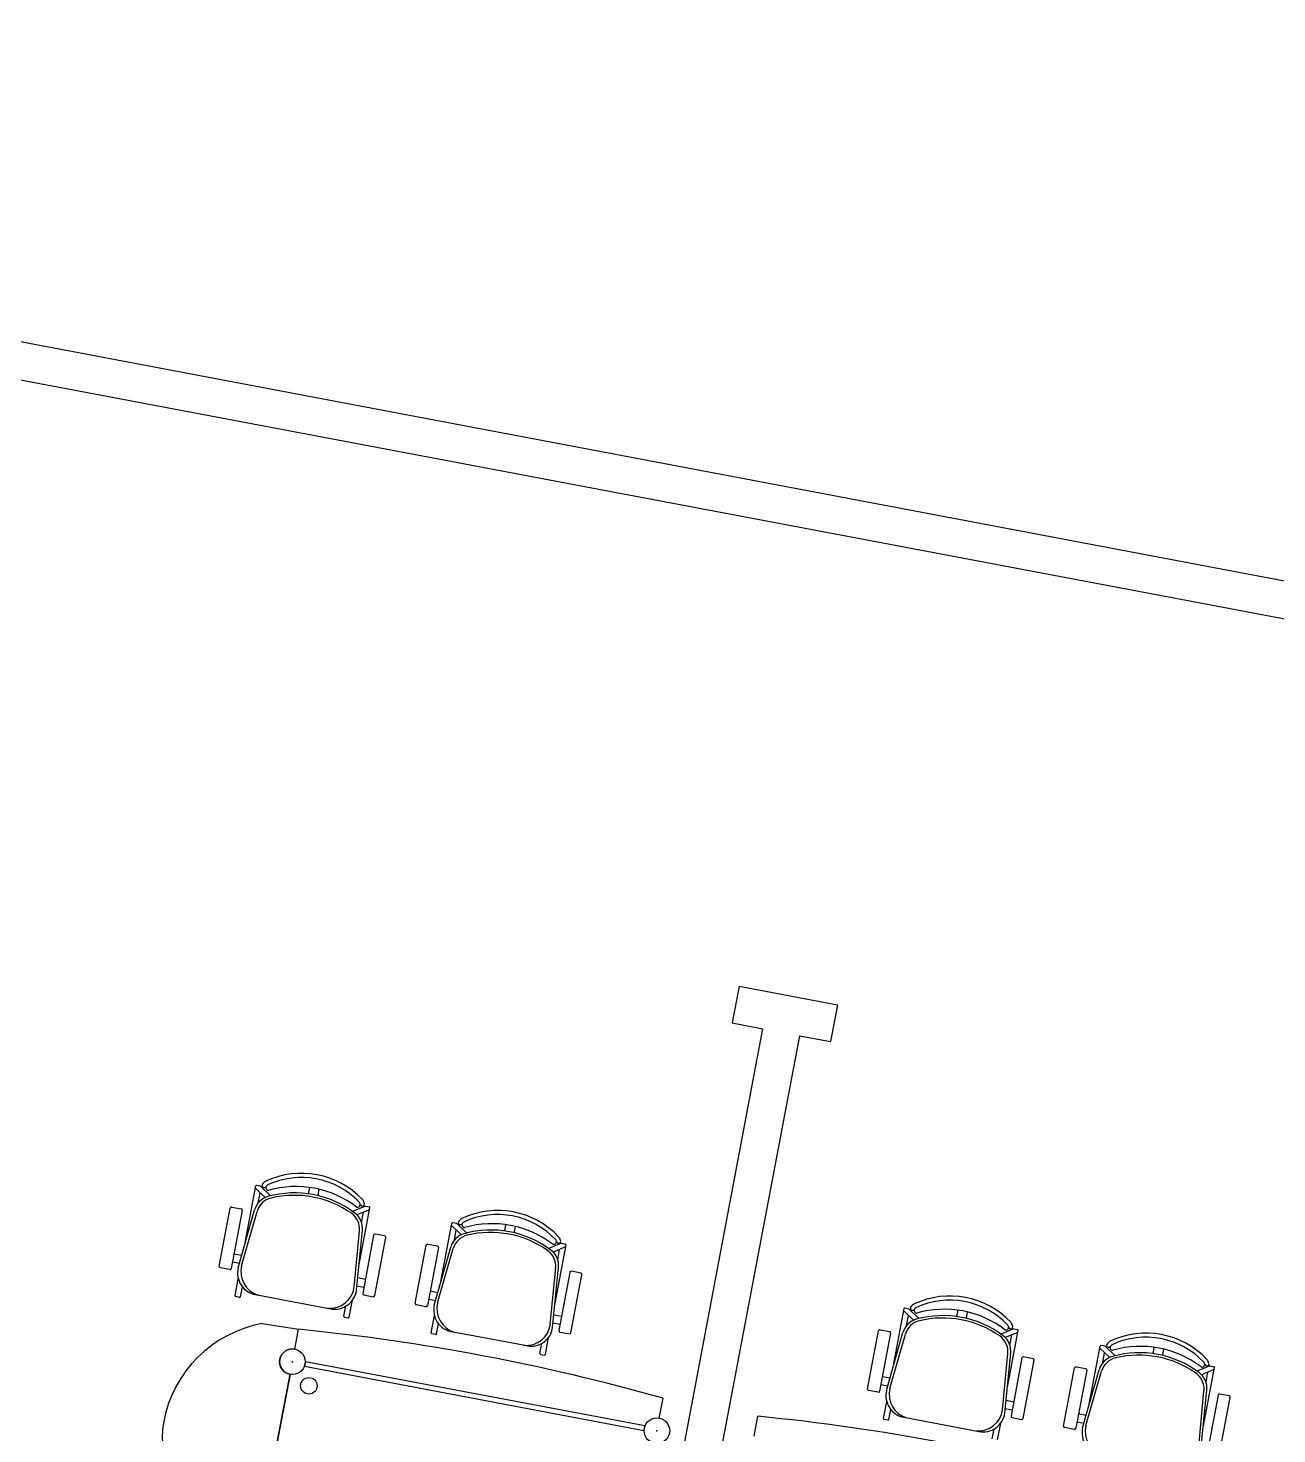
# Model space of a CAD drawing. Header units: inches. Extents: x -18604 to 2753, y -9056 to 3482.
# Drawn here: x 1392 to 1892, y -4742 to -4179 of the extents above; entities that cross this region are included whole.
import ezdxf

# ---------------------------------------------------------------- set-up
doc = ezdxf.new("R2010")
doc.units = ezdxf.units.IN
for name, color, linetype in [('MOVEIS', 2, 'Continuous'), ('Parede', 6, 'Continuous'), ('Parede Baixo', 4, 'Continuous')]:
    doc.layers.add(name, color=color, linetype=linetype)

msp = doc.modelspace()

# ---------------------------------------------------------------- linework, layer by layer
at = {"layer": 'MOVEIS'}
for p, q in [((1479.07, -4666.26, -1817.95), (1483.5, -4642.84, -1817.95)), ((1483.33, -4643.74, -1817.95), (1487.26, -4647.48, -1817.95)), ((1485.38, -4642.97, -1817.95), (1483.75, -4642.67, -1817.95)), ((1484.45, -4649.62, -1817.95), (1485.22, -4645.55, -1817.95)), ((1485.36, -4642.97, -1817.95), (1489.4, -4646.81, -1817.95)), ((1504.6, -4646, -1817.95), (1505.08, -4643.46, -1817.95)), ((1508.38, -4646.71, -1817.95), (1508.86, -4644.17, -1817.95)), ((1468.8, -4674.95, -1817.95), (1473.2, -4651.71, -1817.95)), ((1478.06, -4652.63, -1817.95), (1473.67, -4675.87, -1817.95)), ((1473.84, -4651.27, -1817.95), (1477.62, -4651.99, -1817.95)), ((1476.4, -4675.65, -1817.95), (1482.99, -4652.41, -1817.95)), ((1477.74, -4674.78, -1817.95), (1483.98, -4653.05, -1817.95)), ((1527.39, -4650.92, -1817.95), (1522.22, -4653.02, -1817.95)), ((1529, -4652.39, -1817.95), (1523.97, -4654.43, -1817.95)), ((1524.74, -4674.9, -1817.95), (1529.15, -4651.59, -1817.95)), ((1525.8, -4657.45, -1817.95), (1526.57, -4653.37, -1817.95)), ((1527.37, -4650.92, -1817.95), (1528.89, -4651.21, -1817.95)), ((1557.6, -4681.12, -1817.95), (1562.01, -4657.81, -1817.95)), ((1561.86, -4658.6, -1817.95), (1565.79, -4662.34, -1817.95)), ((1563.91, -4657.83, -1817.95), (1562.39, -4657.54, -1817.95)), ((1563.89, -4657.83, -1817.95), (1567.93, -4661.67, -1817.95)), ((1583.13, -4660.85, -1817.95), (1583.61, -4658.31, -1817.95)), ((1522.86, -4683.32, -1817.95), (1525, -4660.81, -1817.95)), ((1523.79, -4684.61, -1817.95), (1526.14, -4660.57, -1817.95)), ((1530.65, -4662.58, -1817.95), (1526.26, -4685.82, -1817.95)), ((1531.12, -4686.74, -1817.95), (1535.52, -4663.5, -1817.95)), ((1535.08, -4662.86, -1817.95), (1531.3, -4662.14, -1817.95)), ((1562.98, -4664.48, -1817.95), (1563.75, -4660.41, -1817.95)), ((1586.91, -4661.57, -1817.95), (1587.39, -4659.03, -1817.95)), ((1477.72, -4670.7, -1817.95), (1474.75, -4670.14, -1817.95)), ((1547.33, -4689.81, -1817.95), (1551.73, -4666.57, -1817.95)), ((1556.59, -4667.49, -1817.95), (1552.2, -4690.73, -1817.95)), ((1552.37, -4666.13, -1817.95), (1556.15, -4666.85, -1817.95)), ((1554.93, -4690.5, -1817.95), (1561.52, -4667.27, -1817.95)), ((1556.27, -4689.64, -1817.95), (1562.51, -4667.91, -1817.95)), ((1605.92, -4665.78, -1817.95), (1600.75, -4667.88, -1817.95)), ((1607.53, -4667.24, -1817.95), (1602.5, -4669.29, -1817.95)), ((1603.27, -4689.76, -1817.95), (1607.7, -4666.34, -1817.95)), ((1604.33, -4672.3, -1817.95), (1605.1, -4668.23, -1817.95)), ((1605.9, -4665.78, -1817.95), (1607.53, -4666.08, -1817.95)), ((1473.02, -4676.31, -1817.95), (1469.24, -4675.59, -1817.95)), ((1476.97, -4673.91, -1817.95), (1474.14, -4673.38, -1817.95)), ((1601.39, -4698.17, -1817.95), (1603.53, -4675.67, -1817.95)), ((1602.32, -4699.47, -1817.95), (1604.67, -4675.43, -1817.95)), ((1475.19, -4686.76, -1817.95), (1476.47, -4679.96, -1817.95)), ((1524.37, -4679.52, -1817.95), (1527.34, -4680.09, -1817.95)), ((1609.18, -4677.44, -1817.95), (1604.79, -4700.68, -1817.95)), ((1609.65, -4701.6, -1817.95), (1614.05, -4678.36, -1817.95)), ((1613.61, -4677.72, -1817.95), (1609.83, -4677, -1817.95)), ((1476.96, -4687.43, -1817.95), (1475.45, -4687.14, -1817.95)), ((1477.35, -4687.17, -1817.95), (1478.11, -4683.18, -1817.95)), ((1483.33, -4686.31, -1817.95), (1513.44, -4692.01, -1817.95)), ((1523.9, -4682.79, -1817.95), (1526.73, -4683.33, -1817.95)), ((1526.69, -4686.46, -1817.95), (1530.48, -4687.18, -1817.95)), ((1556.25, -4685.56, -1817.95), (1553.28, -4685, -1817.95)), ((1518.7, -4694.99, -1817.95), (1519.46, -4691, -1817.95)), ((1520.86, -4695.4, -1817.95), (1522.15, -4688.61, -1817.95)), ((1551.55, -4691.16, -1817.95), (1547.77, -4690.45, -1817.95)), ((1555.49, -4688.77, -1817.95), (1552.67, -4688.24, -1817.95)), ((1738.64, -4715.37, -1817.95), (1743.07, -4691.95, -1817.95)), ((1744.95, -4692.09, -1817.95), (1743.33, -4691.78, -1817.95)), ((1744.94, -4692.08, -1817.95), (1748.98, -4695.92, -1817.95)), ((1764.17, -4695.11, -1817.95), (1764.65, -4692.57, -1817.95)), ((1486, -4697.93, -1817.95), (1500.6, -4700.22, -1817.95)), ((1518.96, -4695.38, -1817.95), (1520.48, -4695.66, -1817.95)), ((1553.72, -4701.62, -1817.95), (1555, -4694.82, -1817.95)), ((1555.88, -4702.03, -1817.95), (1556.63, -4698.03, -1817.95)), ((1602.43, -4697.65, -1817.95), (1605.26, -4698.19, -1817.95)), ((1602.9, -4694.38, -1817.95), (1605.87, -4694.95, -1817.95)), ((1742.9, -4692.86, -1817.95), (1746.84, -4696.59, -1817.95)), ((1744.03, -4698.73, -1817.95), (1744.8, -4694.66, -1817.95)), ((1767.96, -4695.82, -1817.95), (1768.44, -4693.28, -1817.95)), ((1499.09, -4708.16, -1817.95), (1500.6, -4700.22, -1817.95)), ((1499.09, -4708.16, -1817.95), (1500.6, -4700.22, -1817.95)), ((1555.49, -4702.29, -1817.95), (1553.98, -4702, -1817.95)), ((1591.97, -4706.87, -1817.95), (1561.86, -4701.17, -1817.95)), ((1599.39, -4710.26, -1817.95), (1600.68, -4703.46, -1817.95)), ((1605.22, -4701.32, -1817.95), (1609.01, -4702.04, -1817.95)), ((1728.38, -4724.06, -1817.95), (1732.78, -4700.82, -1817.95)), ((1737.64, -4701.74, -1817.95), (1733.24, -4724.98, -1817.95)), ((1733.42, -4700.38, -1817.95), (1737.2, -4701.1, -1817.95)), ((1735.98, -4724.76, -1817.95), (1742.57, -4701.52, -1817.95)), ((1737.32, -4723.89, -1817.95), (1743.55, -4702.16, -1817.95)), ((1786.96, -4700.03, -1817.95), (1781.8, -4702.13, -1817.95)), ((1788.58, -4701.5, -1817.95), (1783.55, -4703.54, -1817.95)), ((1784.32, -4724.02, -1817.95), (1788.73, -4700.7, -1817.95)), ((1785.38, -4706.56, -1817.95), (1786.15, -4702.48, -1817.95)), ((1786.95, -4700.03, -1817.95), (1788.46, -4700.32, -1817.95)), ((1597.23, -4709.85, -1817.95), (1597.99, -4705.86, -1817.95)), ((1817.17, -4730.23, -1817.95), (1821.58, -4706.92, -1817.95)), ((1821.43, -4707.71, -1817.95), (1825.37, -4711.45, -1817.95)), ((1823.48, -4706.94, -1817.95), (1821.97, -4706.66, -1817.95)), ((1822.56, -4713.59, -1817.95), (1823.33, -4709.52, -1817.95)), ((1823.47, -4706.94, -1817.95), (1827.51, -4710.78, -1817.95)), ((1842.7, -4709.97, -1817.95), (1843.18, -4707.43, -1817.95)), ((1846.49, -4710.68, -1817.95), (1846.97, -4708.14, -1817.95)), ((1502.98, -4715.11, -1817.95), (1503.35, -4713.17, -1817.95)), ((1503.35, -4713.17, -1817.95), (1502.98, -4715.11, -1817.95)), ((1638.84, -4740.82, -1817.95), (1502.98, -4715.11, -1817.95)), ((1638.84, -4740.82, -1817.95), (1502.98, -4715.11, -1817.95)), ((1639.21, -4738.87, -1817.95), (1503.35, -4713.17, -1817.95)), ((1639.21, -4738.87, -1817.95), (1503.35, -4713.17, -1817.95)), ((1597.49, -4710.24, -1817.95), (1599.01, -4710.52, -1817.95)), ((1782.44, -4732.43, -1817.95), (1784.57, -4709.92, -1817.95)), ((1783.37, -4733.72, -1817.95), (1785.72, -4709.69, -1817.95)), ((1790.23, -4711.69, -1817.95), (1785.83, -4734.93, -1817.95)), ((1790.7, -4735.85, -1817.95), (1795.09, -4712.61, -1817.95)), ((1794.66, -4711.97, -1817.95), (1790.87, -4711.26, -1817.95)), ((1811.95, -4715.24, -1817.95), (1815.73, -4715.96, -1817.95)), ((1865.49, -4714.89, -1817.95), (1860.33, -4716.99, -1817.95)), ((1865.48, -4714.89, -1817.95), (1867.1, -4715.2, -1817.95)), ((1497.19, -4718.21, -1817.95), (1485.87, -4778.04, -1817.95)), ((1485.87, -4778.04, -1817.95), (1497.19, -4718.21, -1817.95)), ((1737.3, -4719.81, -1817.95), (1734.33, -4719.25, -1817.95)), ((1806.91, -4738.92, -1817.95), (1811.31, -4715.68, -1817.95)), ((1816.17, -4716.6, -1817.95), (1811.77, -4739.84, -1817.95)), ((1814.51, -4739.62, -1817.95), (1821.1, -4716.38, -1817.95)), ((1815.85, -4738.75, -1817.95), (1822.08, -4717.02, -1817.95)), ((1867.11, -4716.36, -1817.95), (1862.08, -4718.4, -1817.95)), ((1862.85, -4738.87, -1817.95), (1867.28, -4715.45, -1817.95)), ((1863.91, -4721.42, -1817.95), (1864.68, -4717.34, -1817.95)), ((1732.6, -4725.42, -1817.95), (1728.82, -4724.7, -1817.95)), ((1736.54, -4723.03, -1817.95), (1733.71, -4722.49, -1817.95)), ((1860.97, -4747.29, -1817.95), (1863.1, -4724.78, -1817.95)), ((1861.9, -4748.58, -1817.95), (1864.25, -4724.54, -1817.95)), ((1873.19, -4726.83, -1817.95), (1869.4, -4726.11, -1817.95)), ((1645, -4735.77, -1817.95), (1646.51, -4727.83, -1817.95)), ((1734.76, -4735.87, -1817.95), (1736.05, -4729.08, -1817.95)), ((1783.48, -4731.91, -1817.95), (1786.3, -4732.44, -1817.95)), ((1783.94, -4728.64, -1817.95), (1786.92, -4729.2, -1817.95)), ((1868.76, -4726.55, -1817.95), (1864.36, -4749.79, -1817.95)), ((1869.23, -4750.71, -1817.95), (1873.62, -4727.47, -1817.95)), ((1682.99, -4742.96, -1817.95), (1684.49, -4735.01, -1817.95)), ((1736.54, -4736.54, -1817.95), (1735.03, -4736.26, -1817.95)), ((1736.93, -4736.28, -1817.95), (1737.68, -4732.29, -1817.95)), ((1742.91, -4735.43, -1817.95), (1773.02, -4741.12, -1817.95)), ((1780.44, -4744.51, -1817.95), (1781.72, -4737.72, -1817.95)), ((1786.27, -4735.57, -1817.95), (1790.05, -4736.29, -1817.95)), ((1815.07, -4737.88, -1817.95), (1812.24, -4737.35, -1817.95)), ((1815.83, -4734.67, -1817.95), (1812.86, -4734.11, -1817.95)), ((1638.84, -4740.82, -1817.95), (1639.21, -4738.87, -1817.95)), ((1639.21, -4738.87, -1817.95), (1638.84, -4740.82, -1817.95)), ((1778.28, -4744.1, -1817.95), (1779.03, -4740.11, -1817.95)), ((1811.13, -4740.28, -1817.95), (1807.35, -4739.56, -1817.95))]:
    msp.add_line(p, q, dxfattribs=at)
for centre, radius in [((1498.14, -4713.19, -1817.95), 5.12), ((1498.14, -4713.19, -1817.95), 5.12), ((1504.71, -4722.83, -1817.95), 3.3), ((1644.05, -4740.8, -1817.95), 5.12), ((1644.05, -4740.8, -1817.95), 5.12), ((1644.05, -4740.8, -1817.95), 5.12), ((1644.05, -4740.8, -1817.95), 5.12)]:
    msp.add_circle(centre, radius, dxfattribs=at)
for centre, radius, start, end in [((1486.83, -4642.63, -1817.95), 0.86, 123.9607, 319.4754), ((1488.8, -4643.69, -1817.95), 3.03, 115.8291, 144.1408), ((1501.76, -4671.35, -1817.95), 33.58, 43.41, 115.1625), ((1501.76, -4671.35, -1817.95), 31.93, 43.4304, 115.1421), ((1501.76, -4671.35, -1817.95), 31.93, 43.4304, 115.1421), ((1490.4, -4654.51, -1817.95), 7.7, 105.6815, 164.165), ((1483.71, -4642.88, -1817.95), 0.22, 79.2862, 169.2862), ((1491.38, -4655.17, -1817.95), 7.7, 103.5502, 163.9864), ((1488.58, -4643.53, -1817.95), 1.1, 144.1408, 268.9568), ((1488.58, -4643.53, -1817.95), 1.1, 144.1408, 268.9568), ((1488.8, -4643.69, -1817.95), 1.37, 116.1561, 144.1408), ((1488.8, -4643.69, -1817.95), 1.37, 116.1561, 144.1408), ((1499.09, -4685.45, -1817.95), 39.84, 52.891, 105.6815), ((1499.57, -4682.91, -1817.95), 39.84, 52.5237, 106.0488), ((1499.57, -4682.91, -1817.95), 39.84, 52.5237, 106.0488), ((1498.91, -4686.42, -1817.95), 39.84, 55.0223, 103.5502), ((1473.74, -4651.81, -1817.95), 0.55, 79.2862, 169.2862), ((1477.52, -4652.53, -1817.95), 0.55, 349.2862, 79.2862), ((1524.19, -4650.27, -1817.95), 1.1, 249.6157, 14.4317), ((1524.19, -4650.27, -1817.95), 1.1, 249.6157, 14.4317), ((1523.93, -4650.33, -1817.95), 1.37, 14.4317, 42.4164), ((1523.93, -4650.33, -1817.95), 1.37, 14.4317, 42.4164), ((1526.15, -4650.07, -1817.95), 0.86, 199.0971, 34.6118), ((1523.93, -4650.33, -1817.95), 3.03, 14.4317, 42.7434), ((1528.83, -4651.53, -1817.95), 0.33, 349.2862, 79.2862), ((1580.29, -4686.21, -1817.95), 33.58, 43.41, 115.1625), ((1517.33, -4660.08, -1817.95), 7.7, 354.5861, 55.0223), ((1518.48, -4659.82, -1817.95), 7.7, 354.4075, 52.891), ((1562.33, -4657.87, -1817.95), 0.33, 79.2862, 169.2862), ((1565.36, -4657.49, -1817.95), 0.86, 123.9607, 319.4754), ((1567.33, -4658.55, -1817.95), 3.03, 115.8291, 144.1408), ((1567.11, -4658.38, -1817.95), 1.1, 144.1408, 268.9568), ((1567.11, -4658.38, -1817.95), 1.1, 144.1408, 268.9568), ((1567.33, -4658.55, -1817.95), 1.38, 116.1561, 144.1408), ((1567.33, -4658.55, -1817.95), 1.38, 116.1561, 144.1408), ((1580.29, -4686.21, -1817.95), 31.93, 43.4304, 115.1421), ((1580.29, -4686.21, -1817.95), 31.93, 43.4304, 115.1421), ((1578.1, -4697.77, -1817.95), 39.84, 52.5237, 106.0488), ((1578.1, -4697.77, -1817.95), 39.84, 52.5237, 106.0488), ((1531.19, -4662.68, -1817.95), 0.55, 79.2862, 169.2862), ((1534.98, -4663.4, -1817.95), 0.55, 349.2862, 79.2862), ((1568.93, -4669.37, -1817.95), 7.7, 105.6815, 164.165), ((1569.91, -4670.03, -1817.95), 7.7, 103.5502, 163.9864), ((1577.62, -4700.31, -1817.95), 39.84, 52.891, 105.6815), ((1577.44, -4701.28, -1817.95), 39.84, 55.0223, 103.5502), ((1602.46, -4665.19, -1817.95), 1.38, 14.4317, 42.4164), ((1602.46, -4665.19, -1817.95), 1.38, 14.4317, 42.4164), ((1604.68, -4664.93, -1817.95), 0.86, 199.0971, 34.6118), ((1602.46, -4665.19, -1817.95), 3.03, 14.4317, 42.7434), ((1552.27, -4666.67, -1817.95), 0.55, 79.2862, 169.2862), ((1556.05, -4667.39, -1817.95), 0.55, 349.2862, 79.2862), ((1595.86, -4674.94, -1817.95), 7.7, 354.5861, 55.0223), ((1597.01, -4674.68, -1817.95), 7.7, 354.4075, 52.891), ((1602.72, -4665.12, -1817.95), 1.1, 249.6157, 14.4317), ((1602.72, -4665.12, -1817.95), 1.1, 249.6157, 14.4317), ((1607.48, -4666.3, -1817.95), 0.22, 349.2862, 79.2862), ((1469.34, -4675.05, -1817.95), 0.55, 169.2862, 259.2862), ((1473.13, -4675.77, -1817.95), 0.55, 259.2862, 349.2862), ((1484.97, -4677.67, -1817.95), 8.8, 166.717, 259.2862), ((1487.21, -4677.13, -1817.95), 9.76, 166.034, 253.6938), ((1609.72, -4677.54, -1817.95), 0.55, 79.2862, 169.2862), ((1613.51, -4678.26, -1817.95), 0.55, 349.2862, 79.2862), ((1475.51, -4686.82, -1817.95), 0.33, 169.2862, 259.2862), ((1513.19, -4682.05, -1817.95), 9.76, 264.8787, 352.5385), ((1515.08, -4683.36, -1817.95), 8.8, 259.2862, 351.8555), ((1526.8, -4685.92, -1817.95), 0.55, 169.2862, 259.2862), ((1530.58, -4686.64, -1817.95), 0.55, 259.2862, 349.2862), ((1761.33, -4720.47, -1817.95), 33.58, 43.41, 115.1625), ((1477.03, -4687.11, -1817.95), 0.33, 259.2862, 349.2862), ((1547.87, -4689.91, -1817.95), 0.55, 169.2862, 259.2862), ((1551.66, -4690.62, -1817.95), 0.55, 259.2862, 349.2862), ((1563.5, -4692.53, -1817.95), 8.8, 166.717, 259.2862), ((1565.74, -4691.99, -1817.95), 9.76, 166.034, 253.6938), ((1743.29, -4691.99, -1817.95), 0.22, 79.2862, 169.2862), ((1746.41, -4691.74, -1817.95), 0.86, 123.9607, 319.4754), ((1748.38, -4692.8, -1817.95), 3.03, 115.8291, 144.1408), ((1748.15, -4692.64, -1817.95), 1.1, 144.1408, 268.9568), ((1748.15, -4692.64, -1817.95), 1.1, 144.1408, 268.9568), ((1748.38, -4692.8, -1817.95), 1.37, 116.1561, 144.1408), ((1748.38, -4692.8, -1817.95), 1.37, 116.1561, 144.1408), ((1761.33, -4720.47, -1817.95), 31.93, 43.4304, 115.1421), ((1761.33, -4720.47, -1817.95), 31.93, 43.4304, 115.1421), ((1759.15, -4732.02, -1817.95), 39.84, 52.5237, 106.0488), ((1759.15, -4732.02, -1817.95), 39.84, 52.5237, 106.0488), ((1494.75, -4746.13, -1817.95), 48.99, 100.2915, 169.2862), ((1519.02, -4695.05, -1817.95), 0.33, 169.2862, 259.2862), ((1520.54, -4695.34, -1817.95), 0.33, 259.2862, 349.2862), ((1591.72, -4696.91, -1817.95), 9.76, 264.8787, 352.5385), ((1749.98, -4703.62, -1817.95), 7.7, 105.6815, 164.165), ((1750.95, -4704.29, -1817.95), 7.7, 103.5502, 163.9864), ((1758.67, -4734.57, -1817.95), 39.84, 52.891, 105.6815), ((1758.48, -4735.53, -1817.95), 39.84, 55.0223, 103.5502), ((1783.5, -4699.45, -1817.95), 3.03, 14.4317, 42.7434), ((1418.57, -5533.15, -1817.95), 836.96, 74.19664, 84.37586), ((1554.04, -4701.68, -1817.95), 0.33, 169.2862, 259.2862), ((1555.56, -4701.96, -1817.95), 0.33, 259.2862, 349.2862), ((1593.61, -4698.22, -1817.95), 8.8, 259.2862, 351.8555), ((1605.33, -4700.78, -1817.95), 0.55, 169.2862, 259.2862), ((1609.11, -4701.49, -1817.95), 0.55, 259.2862, 349.2862), ((1733.32, -4700.93, -1817.95), 0.55, 79.2862, 169.2862), ((1737.1, -4701.64, -1817.95), 0.55, 349.2862, 79.2862), ((1776.91, -4709.2, -1817.95), 7.7, 354.5861, 55.0223), ((1778.06, -4708.94, -1817.95), 7.7, 354.4075, 52.891), ((1783.77, -4699.38, -1817.95), 1.1, 249.6157, 14.4317), ((1783.77, -4699.38, -1817.95), 1.1, 249.6157, 14.4317), ((1783.5, -4699.45, -1817.95), 1.37, 14.4317, 42.4164), ((1783.5, -4699.45, -1817.95), 1.37, 14.4317, 42.4164), ((1785.72, -4699.18, -1817.95), 0.86, 199.0971, 34.6118), ((1788.4, -4700.64, -1817.95), 0.33, 349.2862, 79.2862), ((1839.86, -4735.32, -1817.95), 33.58, 43.41, 115.1625), ((1839.86, -4735.32, -1817.95), 31.93, 43.4304, 115.1421), ((1839.86, -4735.32, -1817.95), 31.93, 43.4304, 115.1421), ((1498.14, -4713.19, -1817.95), 5.12, 79.2862, 259.2862), ((1821.91, -4706.98, -1817.95), 0.33, 79.2862, 169.2862), ((1824.94, -4706.6, -1817.95), 0.86, 123.9607, 319.4754), ((1826.91, -4707.66, -1817.95), 3.03, 115.8291, 144.1408), ((1826.68, -4707.5, -1817.95), 1.1, 144.1408, 268.9568), ((1826.68, -4707.5, -1817.95), 1.1, 144.1408, 268.9568), ((1826.91, -4707.66, -1817.95), 1.37, 116.1561, 144.1408), ((1826.91, -4707.66, -1817.95), 1.37, 116.1561, 144.1408), ((1837.2, -4749.42, -1817.95), 39.84, 52.891, 105.6815), ((1837.68, -4746.88, -1817.95), 39.84, 52.5237, 106.0488), ((1837.68, -4746.88, -1817.95), 39.84, 52.5237, 106.0488), ((1597.55, -4709.91, -1817.95), 0.33, 169.2862, 259.2862), ((1599.07, -4710.2, -1817.95), 0.33, 259.2862, 349.2862), ((1790.77, -4711.8, -1817.95), 0.55, 79.2862, 169.2862), ((1794.55, -4712.51, -1817.95), 0.55, 349.2862, 79.2862), ((1811.85, -4715.78, -1817.95), 0.55, 79.2862, 169.2862), ((1828.51, -4718.48, -1817.95), 7.7, 105.6815, 164.165), ((1829.48, -4719.14, -1817.95), 7.7, 103.5502, 163.9864), ((1837.01, -4750.39, -1817.95), 39.84, 55.0223, 103.5502), ((1862.3, -4714.24, -1817.95), 1.1, 249.6157, 14.4317), ((1862.3, -4714.24, -1817.95), 1.1, 249.6157, 14.4317), ((1862.03, -4714.3, -1817.95), 1.37, 14.4317, 42.4164), ((1862.03, -4714.3, -1817.95), 1.37, 14.4317, 42.4164), ((1864.25, -4714.04, -1817.95), 0.86, 199.0971, 34.6118), ((1862.03, -4714.3, -1817.95), 3.03, 14.4317, 42.7434), ((1867.06, -4715.41, -1817.95), 0.22, 349.2862, 79.2862), ((1815.63, -4716.5, -1817.95), 0.55, 349.2862, 79.2862), ((1855.44, -4724.05, -1817.95), 7.7, 354.5861, 55.0223), ((1856.59, -4723.79, -1817.95), 7.7, 354.4075, 52.891), ((1728.92, -4724.16, -1817.95), 0.55, 169.2862, 259.2862), ((1732.7, -4724.88, -1817.95), 0.55, 259.2862, 349.2862), ((1744.55, -4726.78, -1817.95), 8.8, 166.717, 259.2862), ((1746.79, -4726.25, -1817.95), 9.76, 166.034, 253.6938), ((1869.3, -4726.65, -1817.95), 0.55, 79.2862, 169.2862), ((1873.08, -4727.37, -1817.95), 0.55, 349.2862, 79.2862), ((1479.04, -4743.16, -1817.95), 33, 169.2862, 259.2862), ((1602.46, -5567.95, -1817.95), 836.96, 74.19664, 84.37586), ((1735.09, -4735.93, -1817.95), 0.33, 169.2862, 259.2862), ((1736.6, -4736.22, -1817.95), 0.33, 259.2862, 349.2862), ((1772.77, -4731.16, -1817.95), 9.76, 264.8787, 352.5385), ((1774.66, -4732.48, -1817.95), 8.8, 259.2862, 351.8555), ((1786.37, -4735.03, -1817.95), 0.55, 169.2862, 259.2862), ((1790.16, -4735.75, -1817.95), 0.55, 259.2862, 349.2862), ((1807.45, -4739.02, -1817.95), 0.55, 169.2862, 259.2862), ((1811.23, -4739.74, -1817.95), 0.55, 259.2862, 349.2862), ((1823.08, -4741.64, -1817.95), 8.8, 166.717, 259.2862), ((1825.32, -4741.1, -1817.95), 9.76, 166.034, 253.6938)]:
    msp.add_arc(centre, radius, start, end, dxfattribs=at)
for p in [(1498.14, -4713.19, -1817.95), (1498.14, -4713.19, -1817.95), (1498.14, -4713.19, -1817.95), (1498.14, -4713.19, -1817.95), (1644.05, -4740.8, -1817.95), (1644.05, -4740.8, -1817.95), (1644.05, -4740.8, -1817.95), (1644.05, -4740.8, -1817.95), (1644.05, -4740.8, -1817.95)]:
    msp.add_point(p, dxfattribs=at)
at = {"layer": 'Parede'}
for p, q in [((726.1, -4179.39, -1754.51), (2753.28, -4562.93, -1754.51)), ((692.39, -4188.28, -1754.51), (2735.75, -4574.88, -1754.51))]:
    msp.add_line(p, q, dxfattribs=at)
at = {"layer": 'Parede Baixo'}
for p, q in [((1677.04, -4562.85, -1754.51), (1674.25, -4577.59, -1754.51)), ((1677.04, -4562.85, -1754.51), (1716.34, -4570.29, -1754.51)), ((1716.34, -4570.29, -1754.51), (1713.55, -4585.03, -1754.51)), ((1559.19, -5252.98, -1754.51), (1686.53, -4579.92, -1754.51)), ((1674.25, -4577.59, -1754.51), (1686.53, -4579.92, -1754.51)), ((1573.92, -5255.76, -1754.51), (1701.27, -4582.71, -1754.51)), ((1701.27, -4582.71, -1754.51), (1713.55, -4585.03, -1754.51))]:
    msp.add_line(p, q, dxfattribs=at)

doc.saveas('drawing.dxf')
